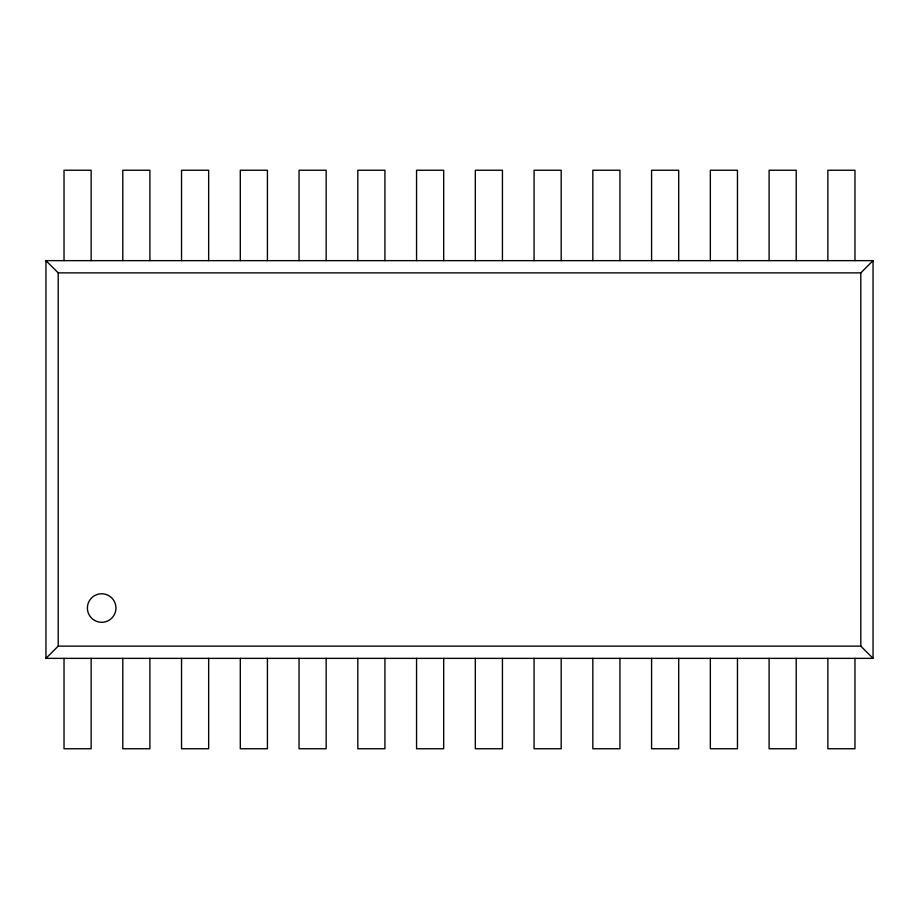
<?xml version="1.0" encoding="UTF-8"?>
<svg xmlns="http://www.w3.org/2000/svg" width="919" height="919" viewBox="0 0 919 919"><rect width="100%" height="100%" fill="white"/><g stroke="black" fill="none" stroke-linecap="round" stroke-linejoin="round"><path stroke-width="1.38" d="M45.95 658.36L58.196 646.126L860.804 646.126L873.05 658.36L873.05 260.64L45.95 260.64L45.95 658.36L873.05 658.36M45.95 260.64L58.196 272.874L860.804 272.874L873.05 260.64M860.804 272.874L860.804 646.126M854.969 260.64L854.969 170.245L827.858 170.245L827.858 260.64M854.969 658.36L854.969 748.755L827.858 748.755L827.858 658.36M796.21 260.64L796.21 170.245L769.1 170.245L769.1 260.64M796.21 658.36L796.21 748.755L769.1 748.755L769.1 658.36M737.463 260.64L737.463 170.245L710.341 170.245L710.341 260.64M737.463 658.36L737.463 748.755L710.341 748.755L710.341 658.36M678.704 260.64L678.704 170.245L651.582 170.245L651.582 260.64M678.704 658.36L678.704 748.755L651.582 748.755L651.582 658.36M619.946 260.64L619.946 170.245L592.835 170.245L592.835 260.64M619.946 658.36L619.946 748.755L592.835 748.755L592.835 658.36M561.187 260.64L561.187 170.245L534.077 170.245L534.077 260.64M561.187 658.36L561.187 748.755L534.077 748.755L534.077 658.36M502.44 260.64L502.44 170.245L475.318 170.245L475.318 260.64M502.44 658.36L502.44 748.755L475.318 748.755L475.318 658.36M443.682 260.64L443.682 170.245L416.56 170.245L416.56 260.64M443.682 658.36L443.682 748.755L416.56 748.755L416.56 658.36M384.923 260.64L384.923 170.245L357.813 170.245L357.813 260.64M384.923 658.36L384.923 748.755L357.813 748.755L357.813 658.36M326.165 260.64L326.165 170.245L299.054 170.245L299.054 260.64M326.165 658.36L326.165 748.755L299.054 748.755L299.054 658.36M267.418 260.64L267.418 170.245L240.296 170.245L240.296 260.64M267.418 658.36L267.418 748.755L240.296 748.755L240.296 658.36M208.659 260.64L208.659 170.245L181.537 170.245L181.537 260.64M208.659 658.36L208.659 748.755L181.537 748.755L181.537 658.36M149.9 260.64L149.9 170.245L122.79 170.245L122.79 260.64M149.9 658.36L149.9 748.755L122.79 748.755L122.79 658.36M91.142 260.64L91.142 170.245L64.031 170.245L64.031 260.64M91.142 658.36L91.142 748.755L64.031 748.755L64.031 658.36M58.196 272.874L58.196 646.126M94.531 620.405A14.279 14.279 0 0 0 115.955 608.033A14.279 14.279 0 0 0 94.531 595.673A14.279 14.279 0 0 0 94.531 620.405"/></g></svg>
